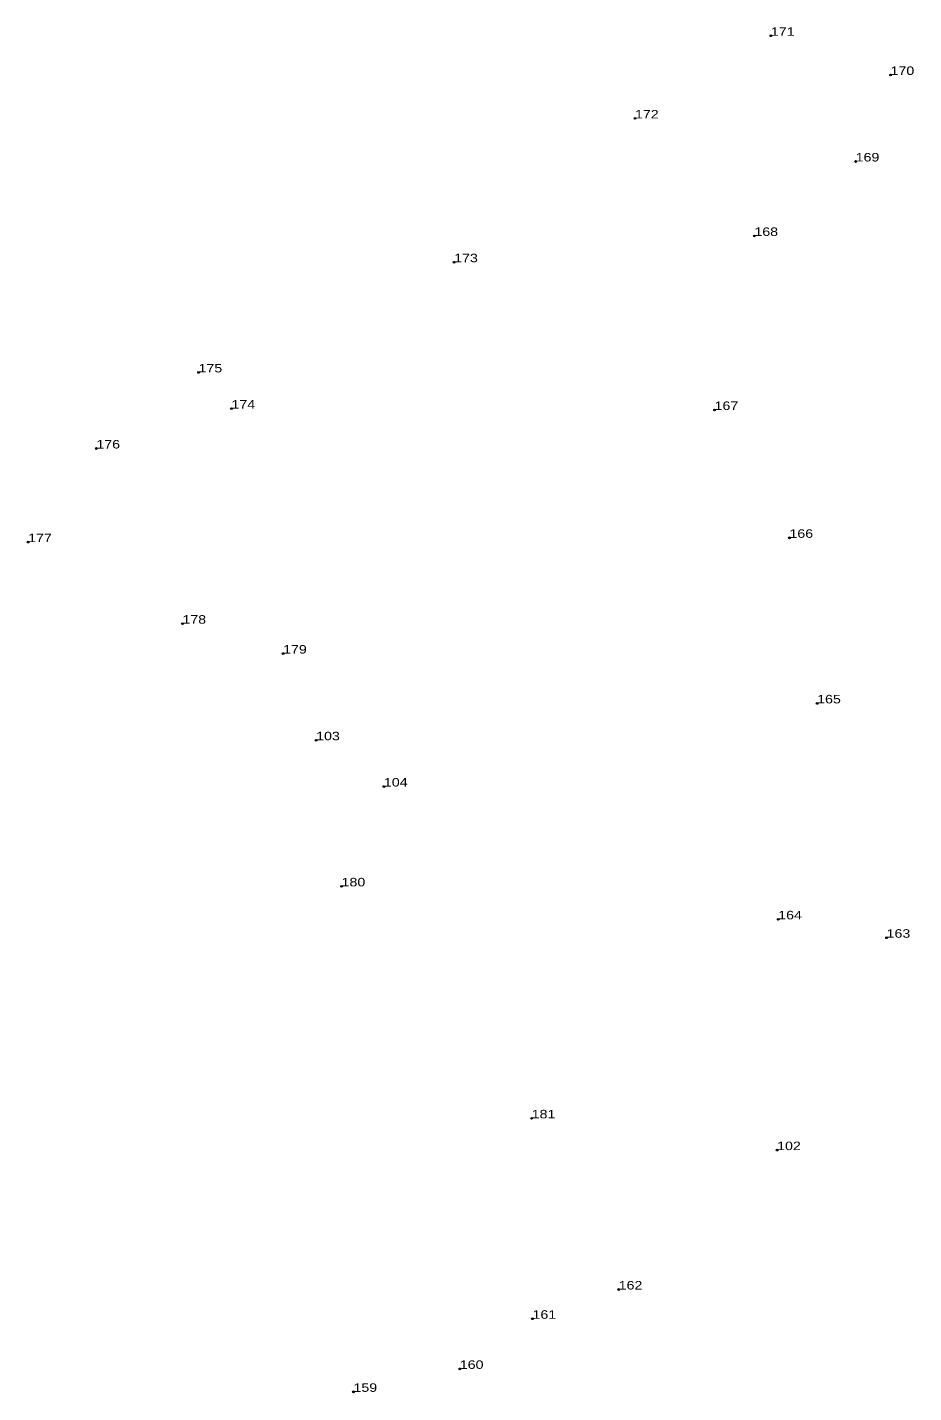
# Model space of a CAD drawing. Header units: metres. Extents: x 536013 to 552789, y 1818325 to 1839235.
# Drawn here: x 550688.9 to 550876.6, y 1818325 to 1818613.9 of the extents above; entities that cross this region are included whole.
import ezdxf

# ---------------------------------------------------------------- set-up
doc = ezdxf.new("R2010")
doc.units = ezdxf.units.M
doc.header["$LTSCALE"] = 0.72
doc.header["$PDMODE"] = 32
doc.header["$PDSIZE"] = 0.36
doc.layers.add('12', color=7, linetype='Continuous')
doc.layers.add('7', color=7, linetype='Continuous')

msp = doc.modelspace()

# ---------------------------------------------------------------- linework, layer by layer
at = {"layer": '7'}
for p in [(550846.38, 1818612.13), (550871.71, 1818603.85), (550817.6, 1818594.64), (550864.32, 1818585.54), (550842.88, 1818569.78), (550779.32, 1818564.22), (550725.2, 1818540.91), (550732.17, 1818533.25), (550834.45, 1818532.96), (550703.57, 1818524.81), (550689.13, 1818505), (550850.3, 1818505.91), (550721.79, 1818487.75), (550743.1, 1818481.42), (550856.17, 1818470.88), (550750.1, 1818463.08), (550764.45, 1818453.29), (550755.49, 1818432.17), (550847.93, 1818425.19), (550870.87, 1818421.3), (550795.73, 1818383.08), (550847.69, 1818376.36), (550814.15, 1818346.87), (550795.91, 1818340.68), (550780.51, 1818330.08), (550758, 1818325.22)]:
    msp.add_point(p, dxfattribs=at)

# ---------------------------------------------------------------- texts
at = {"layer": '12', "width": 1.25}
for s, p in [('171', (550846.38, 1818612.13)), ('170', (550871.71, 1818603.85)), ('172', (550817.6, 1818594.64)), ('169', (550864.32, 1818585.54)), ('168', (550842.88, 1818569.78)), ('173', (550779.32, 1818564.22)), ('175', (550725.2, 1818540.91)), ('174', (550732.17, 1818533.25)), ('167', (550834.45, 1818532.96)), ('176', (550703.57, 1818524.81)), ('166', (550850.3, 1818505.91)), ('177', (550689.13, 1818505)), ('178', (550721.79, 1818487.75)), ('179', (550743.1, 1818481.42)), ('165', (550856.17, 1818470.88)), ('103', (550750.1, 1818463.08)), ('104', (550764.45, 1818453.29)), ('180', (550755.49, 1818432.17)), ('164', (550847.93, 1818425.19)), ('163', (550870.87, 1818421.3)), ('181', (550795.73, 1818383.08)), ('102', (550847.69, 1818376.36)), ('162', (550814.15, 1818346.87)), ('161', (550795.91, 1818340.68)), ('160', (550780.51, 1818330.08)), ('159', (550758, 1818325.22))]:
    msp.add_text(s, height=1.8, dxfattribs=at).set_placement(p)

doc.saveas('drawing.dxf')
